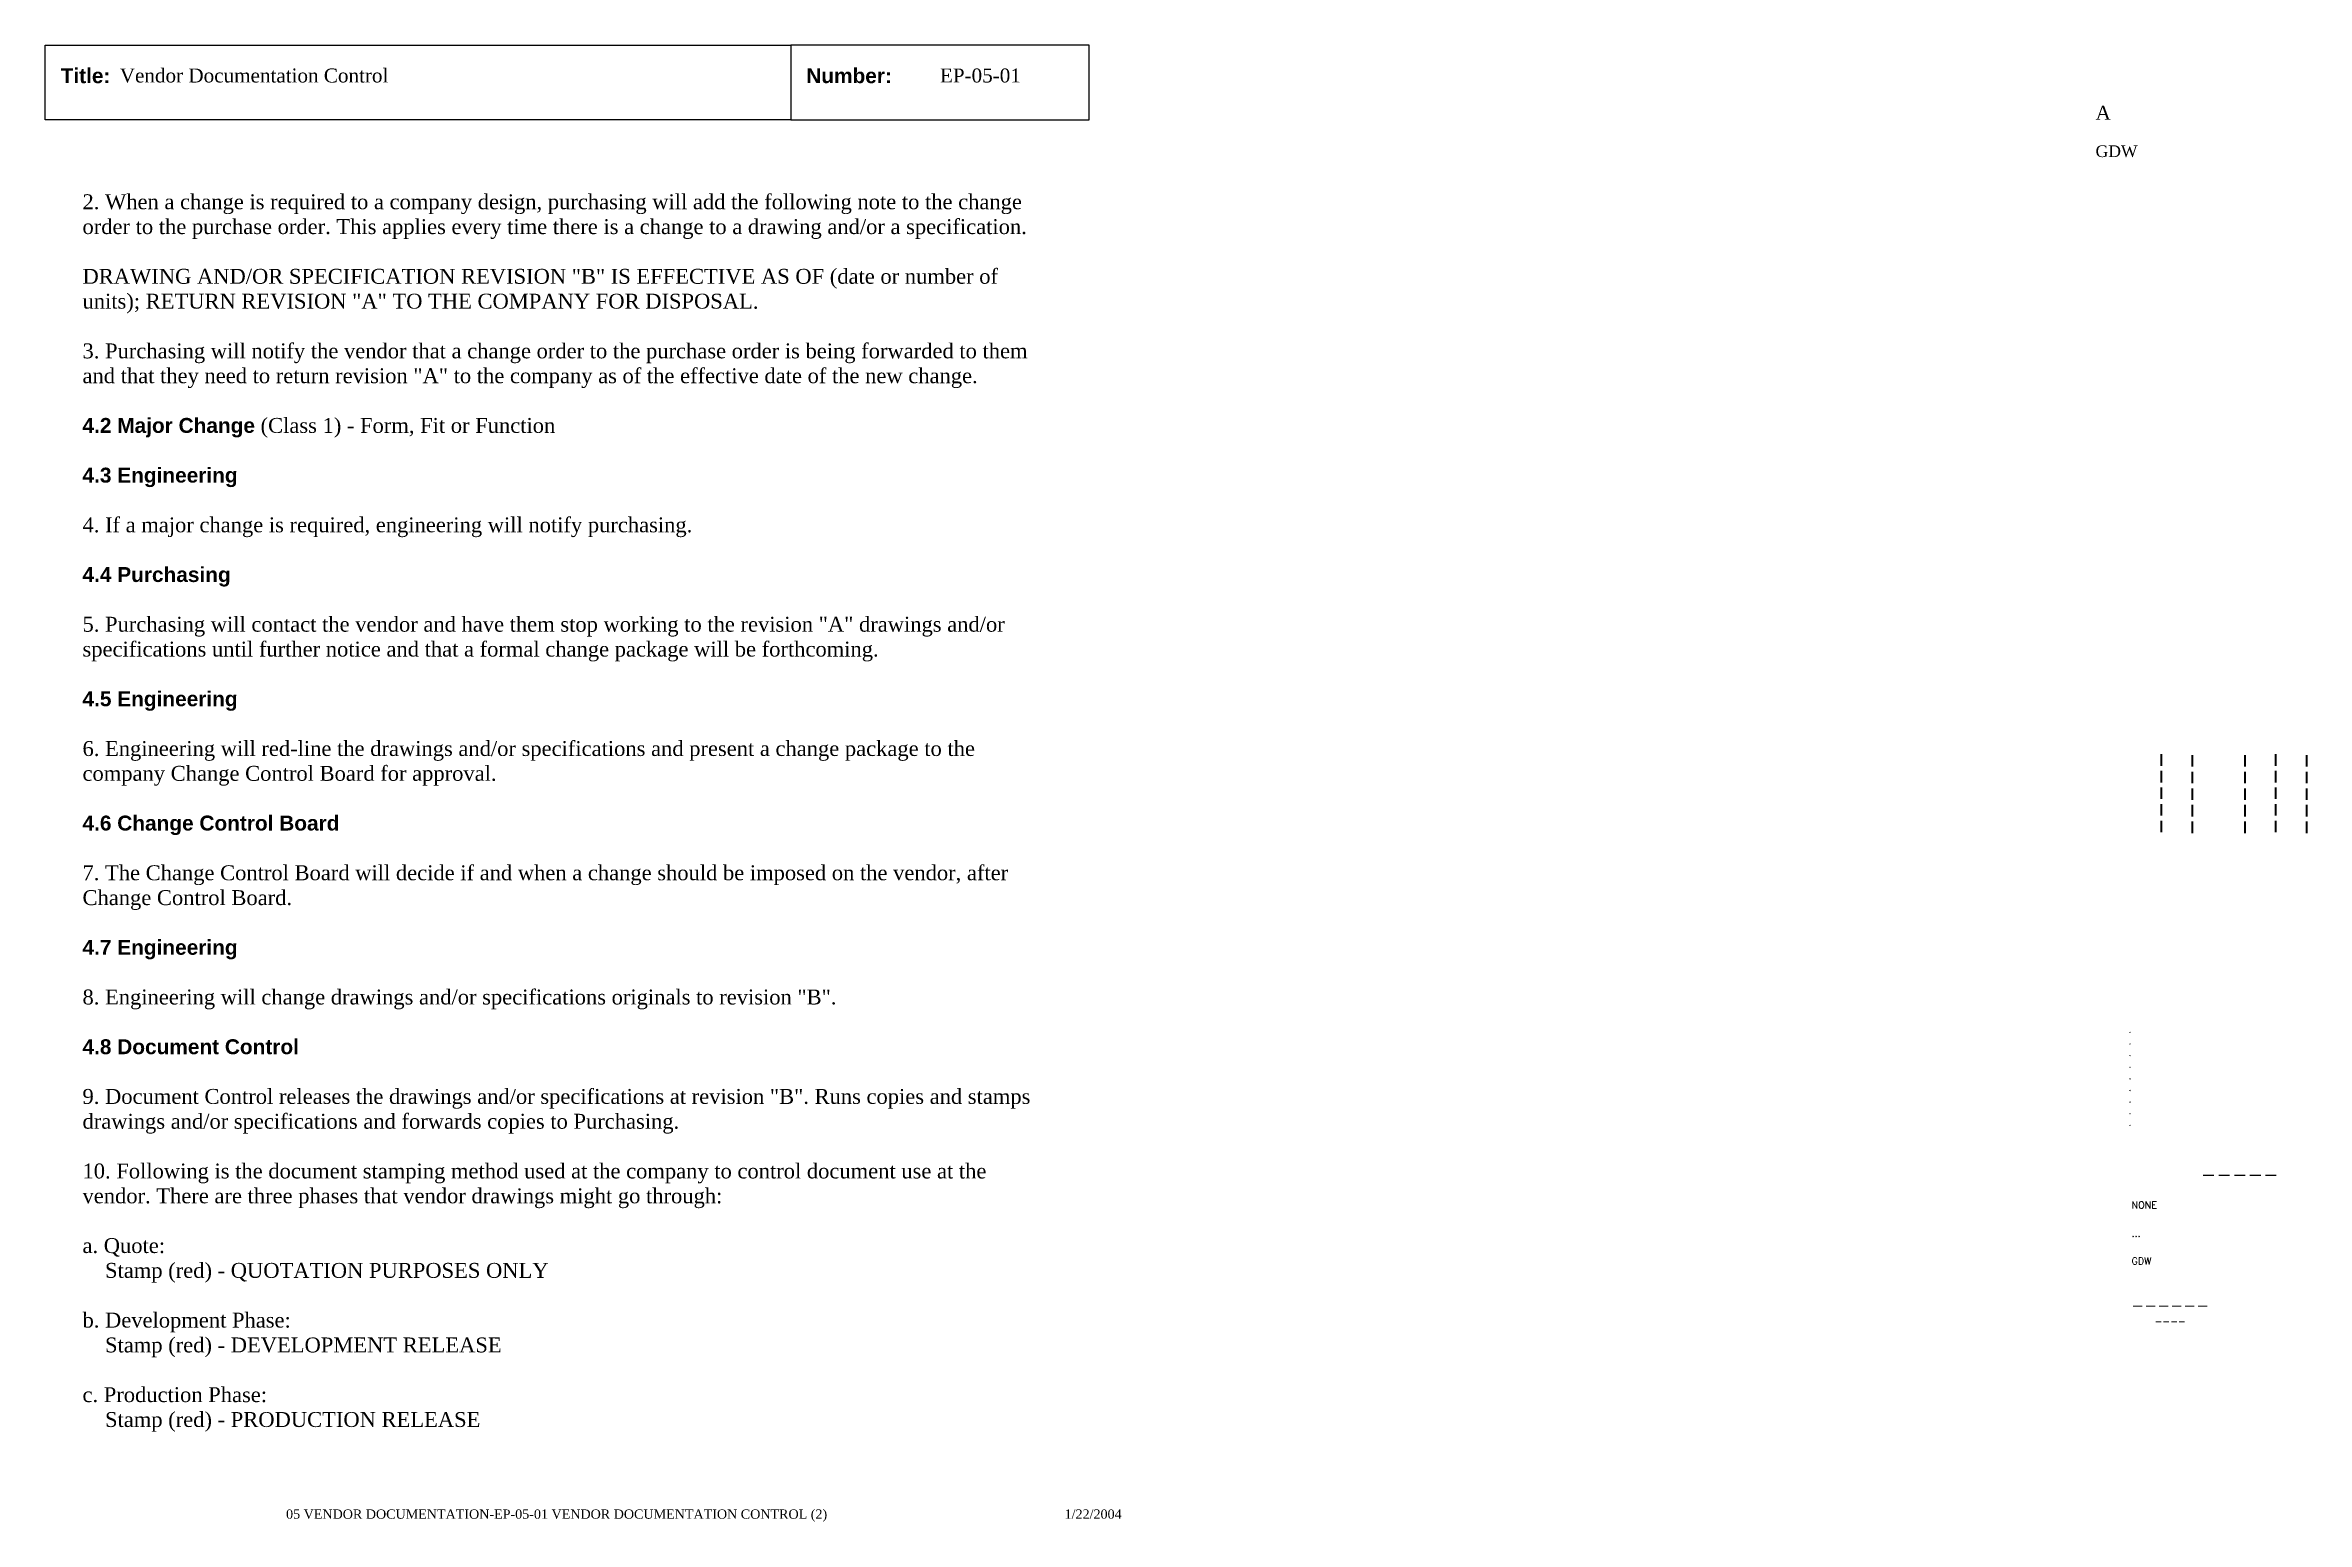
# Paper-space layout 'EP-05-01 Vendor Documentation Control (2)' of a CAD drawing. Header units: inches. Extents: x 1 to 31.3, y 0.2 to 20.
import ezdxf
from ezdxf.enums import TextEntityAlignment as Align

# ---------------------------------------------------------------- set-up
doc = ezdxf.new("R2010")
doc.units = ezdxf.units.IN
doc.header["$MEASUREMENT"] = 0
doc.layers.add('TitleBlock_Attributes', color=40, linetype='Continuous', plot=False)
doc.layers.add('TitleBlock_Atts_Print', color=1, linetype='Continuous')
doc.styles.get("Standard").update_dxf_attribs({"font": 'simplex.shx'})
doc.styles.add('style1', font='TIMES.TTF')
doc.styles.add('styleAtt', font='TIMES.TTF')
doc.styles.add('TBBIGTEXT', font='complex.shx')

# ---------------------------------------------------------------- blocks, each defined once
blk = doc.blocks.new('Test1')
at = {"layer": 'TitleBlock_Attributes', "style": 'TBBIGTEXT', "width": 0.8}
for tag, p, height in [('SideLine1', (29.492, 9.408), 0.25), ('SideLine2', (29.906, 9.396), 0.25), ('SideLine3', (30.612, 9.396), 0.25), ('SideLine4', (31.026, 9.408), 0.25), ('SideLine5', (31.44, 9.396), 0.25), ('File-Layout', (28.803, 3.641), 0.125)]:
    blk.add_attdef(tag, p, '', height=height, rotation=90, dxfattribs=at)
at = {"layer": 'TitleBlock_Attributes'}
for tag, p, height in [('REV1', (28.947, 6.754), 0.0625), ('REV2', (28.947, 6.598), 0.0625), ('REV3', (28.947, 6.442), 0.0625), ('REV4', (28.947, 6.286), 0.0625), ('REV5', (28.947, 6.13), 0.0625), ('REV6', (28.947, 5.974), 0.0625), ('REV7', (28.947, 5.818), 0.0625), ('REV8', (28.947, 5.662), 0.0625), ('REV9', (28.947, 5.506), 0.0625), ('SCALE', (28.983, 4.394), 0.0938), ('INCHARGE', (28.983, 4.016), 0.0938), ('DRW', (28.983, 3.641), 0.0938)]:
    blk.add_attdef(tag, p, '', height=height, dxfattribs=at)
at = {"layer": 'TitleBlock_Attributes', "style": 'TBBIGTEXT'}
for tag, height, p in [('PROJNUM', 0.188, (30.434, 4.761)), ('DWG_NUM', 0.156, (31.168, 4.127)), ('CUSTOMER', 0.156, (29.501, 3.017)), ('LOCATION', 0.0938, (29.501, 2.835)), ('DESC_1', 0.188, (29.501, 2.412)), ('DESC_2', 0.188, (29.501, 2.1)), ('DESC_3', 0.188, (29.501, 1.787))]:
    blk.add_attdef(tag, text='', height=height, dxfattribs=at).set_placement(p, align=Align.CENTER)
at = {"layer": 'TitleBlock_Attributes'}
blk.add_attdef('DRW_DATE', text='', height=0.0938, dxfattribs=at).set_placement((31.149, 3.648), align=Align.CENTER)

psp = doc.layouts.new('EP-05-01 Vendor Documentation Control (2)')

# ---------------------------------------------------------------- linework, layer by layer
for points in [[(1, 20), (11, 20), (11, 19), (1, 19)], [(11, 19), (15, 19), (15, 20), (11, 20)]]:
    psp.add_lwpolyline(points, close=True)

# ---------------------------------------------------------------- block references
ref = psp.add_blockref('Test1', (0, 0))
ref.add_attrib('CUSTOMER', '------', dxfattribs={"layer": 'TitleBlock_Attributes', "height": 0.1562, "style": 'TBBIGTEXT'}).set_placement((29.501, 3.017), align=Align.CENTER)
ref.add_attrib('LOCATION', '----', dxfattribs={"layer": 'TitleBlock_Attributes', "height": 0.0938, "style": 'TBBIGTEXT'}).set_placement((29.501, 2.835), align=Align.CENTER)
ref.add_attrib('DESC_1', 'Vendor Documentation Control', (2, 19.5), dxfattribs={"layer": 'TitleBlock_Atts_Print', "height": 0.1875, "style": 'styleAtt'})
ref.add_attrib('DESC_2', 'EP-05-01', (13, 19.5), dxfattribs={"layer": 'TitleBlock_Atts_Print', "height": 0.1875, "style": 'styleAtt'})
ref.add_attrib('DESC_3', 'A', (28.5, 19), dxfattribs={"layer": 'TitleBlock_Attributes', "height": 0.188, "style": 'styleAtt'})
ref.add_attrib('PROJNUM', '-----', dxfattribs={"layer": 'TitleBlock_Attributes', "height": 0.1875, "style": 'TBBIGTEXT'}).set_placement((30.434, 4.761), align=Align.CENTER)
ref.add_attrib('DWG_NUM', 'GDW', (28.5, 18.5), dxfattribs={"layer": 'TitleBlock_Attributes', "height": 0.1562, "style": 'styleAtt'})
ref.add_attrib('DRW_DATE', '1/22/2004', dxfattribs={"layer": 'TitleBlock_Atts_Print', "height": 0.125, "style": 'styleAtt'}).set_placement((15.055, 0.232), align=Align.CENTER)
ref.add_attrib('DRW', 'GDW', (28.983, 3.641), dxfattribs={"layer": 'TitleBlock_Attributes', "height": 0.0938})
ref.add_attrib('INCHARGE', '...', (28.983, 4.016), dxfattribs={"layer": 'TitleBlock_Attributes', "height": 0.0938})
ref.add_attrib('SCALE', 'NONE', (28.983, 4.394), dxfattribs={"layer": 'TitleBlock_Attributes', "height": 0.0938})
ref.add_attrib('REV1', '.', (28.947, 6.754), dxfattribs={"layer": 'TitleBlock_Attributes', "height": 0.0625})
ref.add_attrib('REV2', '.', (28.947, 6.598), dxfattribs={"layer": 'TitleBlock_Attributes', "height": 0.0625})
ref.add_attrib('REV3', '.', (28.947, 6.442), dxfattribs={"layer": 'TitleBlock_Attributes', "height": 0.0625})
ref.add_attrib('REV4', '.', (28.947, 6.286), dxfattribs={"layer": 'TitleBlock_Attributes', "height": 0.0625})
ref.add_attrib('REV5', '.', (28.947, 6.13), dxfattribs={"layer": 'TitleBlock_Attributes', "height": 0.0625})
ref.add_attrib('REV6', '.', (28.947, 5.974), dxfattribs={"layer": 'TitleBlock_Attributes', "height": 0.0625})
ref.add_attrib('REV7', '.', (28.947, 5.818), dxfattribs={"layer": 'TitleBlock_Attributes', "height": 0.0625})
ref.add_attrib('REV8', '.', (28.947, 5.662), dxfattribs={"layer": 'TitleBlock_Attributes', "height": 0.0625})
ref.add_attrib('REV9', '.', (28.947, 5.506), dxfattribs={"layer": 'TitleBlock_Attributes', "height": 0.0625})
ref.add_attrib('SideLine1', '-----', (29.492, 9.408), dxfattribs={"layer": 'TitleBlock_Attributes', "height": 0.25, "rotation": 90, "style": 'TBBIGTEXT', "width": 0.8})
ref.add_attrib('SideLine2', '-----', (29.906, 9.396), dxfattribs={"layer": 'TitleBlock_Attributes', "height": 0.25, "rotation": 90, "style": 'TBBIGTEXT', "width": 0.8})
ref.add_attrib('SideLine3', '-----', (30.612, 9.396), dxfattribs={"layer": 'TitleBlock_Attributes', "height": 0.25, "rotation": 90, "style": 'TBBIGTEXT', "width": 0.8})
ref.add_attrib('SideLine4', '-----', (31.026, 9.408), dxfattribs={"layer": 'TitleBlock_Attributes', "height": 0.25, "rotation": 90, "style": 'TBBIGTEXT', "width": 0.8})
ref.add_attrib('SideLine5', '-----', (31.44, 9.396), dxfattribs={"layer": 'TitleBlock_Attributes', "height": 0.25, "rotation": 90, "style": 'TBBIGTEXT', "width": 0.8})
ref.add_attrib('File-Layout', '05 VENDOR DOCUMENTATION-EP-05-01 VENDOR DOCUMENTATION CONTROL (2)', dxfattribs={"layer": 'TitleBlock_Atts_Print', "height": 0.125, "style": 'styleAtt'}).set_placement((7.859, 0.232), align=Align.CENTER)

# ---------------------------------------------------------------- texts
at = {"color": 5, "char_height": 0.2, "width": 2, "attachment_point": 1, "line_spacing_factor": 1.5, "style": 'style1'}
for s, insert in [('{\\fArial|b1|i0|c0|p34;Title:}', (1.207, 19.691)), ('{\\fArial|b1|i0|c0|p34;Number:}', (11.207, 19.691))]:
    psp.add_mtext(s, dxfattribs=dict(at, insert=insert))
at = {"color": 5, "insert": (1.5, 18), "char_height": 0.2, "width": 13, "attachment_point": 1, "style": 'style1'}
psp.add_mtext('2. When a change is required to a company design, purchasing will add the following note to the change order to the purchase order. This applies every time there is a change to a drawing and/or a specification.\\P\\PDRAWING AND/OR SPECIFICATION REVISION "B" IS EFFECTIVE AS OF (date or number of units); RETURN REVISION "A" TO THE COMPANY FOR DISPOSAL.\\P\\P3. Purchasing will notify the vendor that a change order to the purchase order is being forwarded to them and that they need to return revision "A" to the company as of the effective date of the new change.\\P\\P{\\fArial|b1|i0|c0|p34;4.2 Major Change} (Class 1) - Form, Fit or Function\\P\\P{\\fArial|b1|i0|c0|p34;4.3 Engineering\\P\\P}4. If a major change is required, engineering will notify purchasing.\\P\\P{\\fArial|b1|i0|c0|p34;4.4 Purchasing\\P\\P}5. Purchasing will contact the vendor and have them stop working to the revision "A" drawings and/or specifications until further notice and that a formal change package will be forthcoming.\\P\\P{\\fArial|b1|i0|c0|p34;4.5 Engineering\\P\\P}6. Engineering will red-line the drawings and/or specifications and present a change package to the company Change Control Board for approval.\\P\\P{\\fArial|b1|i0|c0|p34;4.6 Change Control Board\\P\\P}7. The Change Control Board will decide if and when a change should be imposed on the vendor, after Change Control Board.\\P\\P{\\fArial|b1|i0|c0|p34;4.7 Engineering\\P\\P}8. Engineering will change drawings and/or specifications originals to revision "B".\\P\\P{\\fArial|b1|i0|c0|p34;4.8 Document Control\\P\\P}9. Document Control releases the drawings and/or specifications at revision "B". Runs copies and stamps drawings and/or specifications and forwards copies to Purchasing.\\P\\P10. Following is the document stamping method used at the company to control document use at the vendor. There are three phases that vendor drawings might go through:\\P\\Pa. Quote:\\P    Stamp (red) - QUOTATION PURPOSES ONLY\\P\\Pb. Development Phase:\\P    Stamp (red) - DEVELOPMENT RELEASE\\P\\Pc. Production Phase:\\P    Stamp (red) - PRODUCTION RELEASE', dxfattribs=at)

doc.saveas('drawing.dxf')
